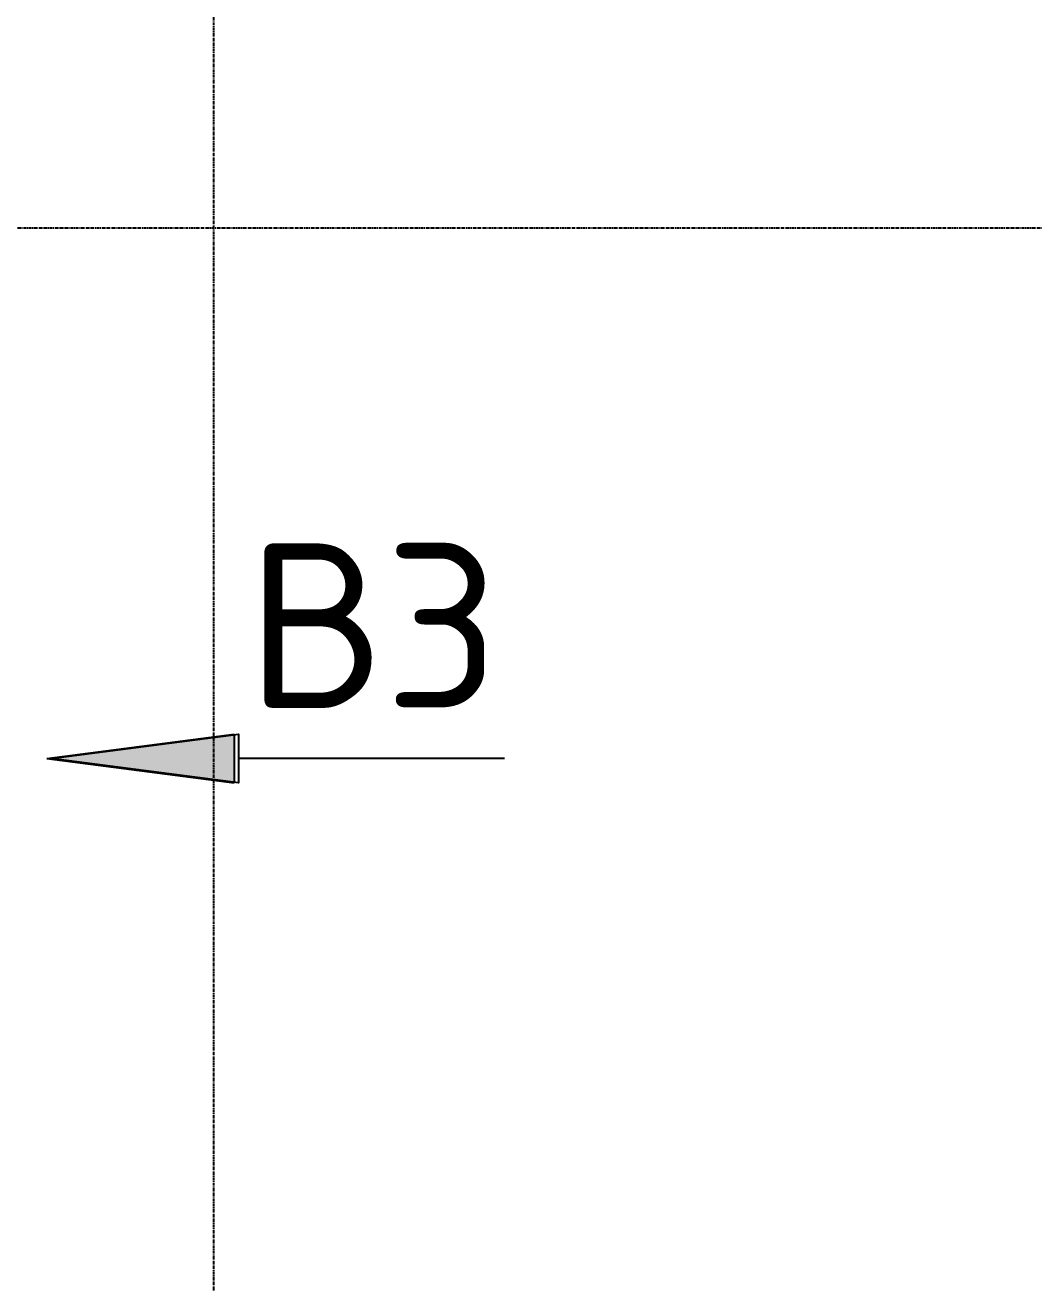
# Model space of a CAD drawing. Header units: millimetres. Extents: x 2140 to 223837, y 2113 to 170313.
# Drawn here: x 21360 to 25651, y 97273 to 102621 of the extents above; entities that cross this region are included whole.
import ezdxf

# ---------------------------------------------------------------- set-up
doc = ezdxf.new("R2010")
doc.units = ezdxf.units.MM
doc.linetypes.add('Линия сетки', pattern=[22.225, 12.7, -3.175, 3.175, -3.175])
doc.layers.add('Стены', color=7, linetype='Continuous')
doc.styles.get("Standard").update_dxf_attribs({"font": 'isocpeur.ttf'})

# ---------------------------------------------------------------- blocks, each defined once
blk = doc.blocks.new('Помещение')
at = {"color": 9, "linetype": 'Линия сетки', "true_color": 0xc7c8ca}
for p, q in [((20021.9036, 162172.4828), (20021.9036, 22887.2413)), ((113992.9741, 99644.9347), (7061.0864, 99644.9347))]:
    blk.add_line(p, q, dxfattribs=at)

msp = doc.modelspace()

# ---------------------------------------------------------------- block references
at = {"layer": 'Стены'}
msp.add_blockref('Помещение', (2139.8, 2112.9), dxfattribs=at)

# ---------------------------------------------------------------- next in the draw order: hatches: boundary and pattern name
h = msp.add_hatch(color=0)
h.dxf.hatch_style = 1
h.paths.add_polyline_path([(22249.3, 99606.6), (22249.3, 99502.9), (22249.3, 99399.1), (21452.8, 99502.9)])

# ---------------------------------------------------------------- next in the draw order: linework, layer by layer
at = {"color": 0}
for p, q in [((21452.8, 99502.9), (22249.3, 99606.6)), ((22249.3, 99606.6), (22249.3, 99399.1)), ((21452.8, 99502.9), (22249.3, 99399.1))]:
    msp.add_line(p, q, dxfattribs=at)
msp.add_lwpolyline([(23398.7, 99502.9), (22267.3, 99502.9), (22267.3, 99399.1), (21470.8, 99502.9), (22267.3, 99606.6), (22267.3, 99502.9)], dxfattribs=at)

# ---------------------------------------------------------------- next in the draw order: texts
at = {"color": 0, "insert": (22840.3, 100068.1), "char_height": 700, "width": 863.272, "attachment_point": 5}
msp.add_mtext('\\A1;В3', dxfattribs=at)

doc.saveas('drawing.dxf')
